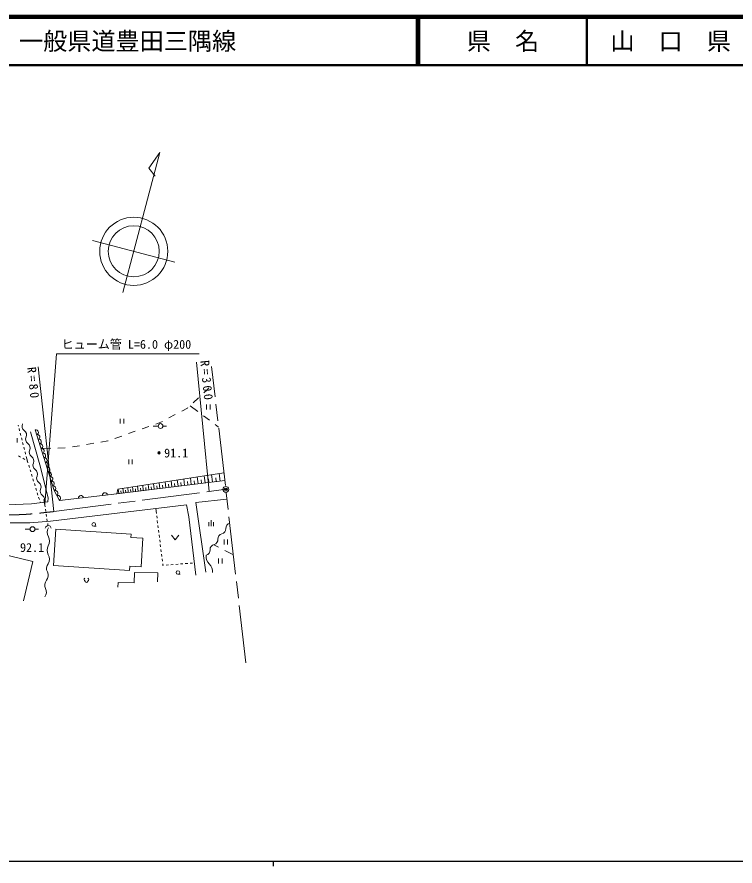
# Model space of a CAD drawing. Units: millimetres, scale not verified. Extents: x 40000 to 680000, y 20000 to 380000.
# Drawn here: x 214908 to 363711, y 204000 to 380000 of the extents above; entities that cross this region are included whole.
import ezdxf
from ezdxf.enums import TextEntityAlignment as Align

# ---------------------------------------------------------------- set-up
doc = ezdxf.new("R2010")
doc.units = ezdxf.units.MM
doc.header["$LTSCALE"] = 1000
doc.header["$PDMODE"] = 32
doc.header["$PDSIZE"] = 500
doc.linetypes.add('CHAIN', pattern=[18.5, 12, -1.5, 3.5, -1.5])
for name, color, linetype, lineweight in [('M-BGD', 7, 'Continuous', 13), ('M-BGD-OTRS1', 7, 'Continuous', 13), ('M-BMK', 2, 'CHAIN', 13), ('M-BMK-SRVR', 3, 'Continuous', 13), ('M-STR-HTXT', 7, 'Continuous', 13), ('M-TTL', 2, 'Continuous', 140), ('M-TTL-BAND', 7, 'Continuous', 25), ('M-TTL-LINE', 7, 'Continuous', 50), ('M-TTL-TXT', 7, 'Continuous', 13)]:
    doc.layers.add(name, color=color, linetype=linetype, lineweight=lineweight)
doc.layers.add('M-OTRS', color=6, linetype='Continuous')
doc.styles.add('ＭＳ ゴシック', font='')
doc.styles.get('ＭＳ ゴシック').set_extended_font_data('MS Gothic')

msp = doc.modelspace()

# ---------------------------------------------------------------- linework, layer by layer
at = {"layer": 'M-BGD'}
for p, q in [((254329, 302692), (254692, 303147)), ((251447, 300038), (252551, 301055)), ((253654, 302071), (254329, 302692)), ((250778, 299422), (252376, 298220)), ((254161, 299651), (254161, 298651)), ((254911, 298651), (254911, 299651)), ((246394, 296874), (247718, 297581)), ((249041, 298287), (250242, 298929)), ((250242, 298929), (250344, 299022)), ((236286, 296716), (236286, 295716)), ((237036, 295716), (237036, 296716)), ((243681, 295614), (244710, 295975)), ((244710, 295975), (245071, 296168)), ((253575, 297318), (254773, 296416)), ((215204, 295185), (215154, 295379)), ((215454, 294216), (215329, 294701)), ((219675, 287168), (217688, 293977)), ((238019, 293629), (239434, 294125)), ((240850, 294622), (242265, 295118)), ((243164, 295204), (244164, 295204)), ((245163, 295212), (245901, 295206)), ((255972, 295514), (256696, 294969)), ((214970, 291787), (214970, 292662)), ((215705, 293248), (215580, 293732)), ((215955, 292280), (215830, 292764)), ((235188, 292637), (236603, 293133)), ((216206, 291312), (216080, 291796)), ((216456, 290344), (216331, 290828)), ((219898, 290528), (221897, 290594)), ((223396, 290643), (224895, 290693)), ((226382, 290867), (227860, 291120)), ((229339, 291373), (230818, 291625)), ((232296, 291878), (233719, 292122)), ((233719, 292122), (233772, 292140)), ((215240, 289043), (215667, 288783)), ((216706, 289376), (216581, 289860)), ((217082, 287924), (216832, 288892)), ((216095, 288524), (216522, 288264)), ((216949, 288004), (217082, 287924)), ((217082, 287924), (217184, 287594)), ((217331, 287117), (217479, 286639)), ((221371, 280325), (219675, 287168)), ((238058, 288293), (238058, 287293)), ((238808, 287293), (238808, 288293)), ((217626, 286161), (217773, 285683)), ((217921, 285206), (218068, 284728)), ((257789, 285527), (235807, 282132)), ((255416, 283614), (255230, 285131)), ((256982, 283807), (256789, 285372)), ((218216, 284250), (218363, 283772)), ((235617, 281182), (257974, 283929)), ((244520, 282276), (244375, 283455)), ((245736, 282425), (245587, 283642)), ((246992, 282580), (246838, 283835)), ((248288, 282739), (248129, 284035)), ((248956, 282821), (248874, 283490)), ((249625, 282903), (249461, 284240)), ((250315, 282988), (250230, 283678)), ((251005, 283073), (250836, 284453)), ((251717, 283160), (251630, 283872)), ((252430, 283248), (252255, 284672)), ((253164, 283338), (253074, 284073)), ((253899, 283428), (253719, 284898)), ((254658, 283521), (254565, 284280)), ((256199, 283711), (256103, 284493)), ((218511, 283295), (218658, 282817)), ((218806, 282339), (218953, 281861)), ((235807, 282132), (235617, 281182)), ((235987, 281228), (235875, 282142)), ((236483, 281289), (236425, 281761)), ((236979, 281350), (236863, 282295)), ((237476, 281411), (237416, 281899)), ((237972, 281472), (237852, 282448)), ((238476, 281534), (238414, 282037)), ((238979, 281595), (238855, 282603)), ((239499, 281659), (239435, 282179)), ((240019, 281723), (239891, 282762)), ((240555, 281789), (240489, 282325)), ((241091, 281855), (240959, 282927)), ((241645, 281923), (241577, 282476)), ((242198, 281991), (242062, 283098)), ((242769, 282061), (242699, 282632)), ((243341, 282131), (243200, 283274)), ((243930, 282204), (243858, 282793)), ((245128, 282351), (245053, 282959)), ((246364, 282503), (246287, 283130)), ((247640, 282659), (247560, 283307)), ((219100, 281383), (219248, 280906)), ((219395, 280428), (219543, 279950)), ((221311, 279524), (221371, 280325)), ((235617, 281182), (223728, 279789)), ((258422, 280064), (251967, 279375)), ((212794, 278874), (217918, 279104)), ((217918, 279104), (221311, 279524)), ((219690, 279472), (219735, 279329)), ((221887, 275458), (250052, 278842)), ((250052, 278842), (250508, 276415)), ((251967, 279375), (254069, 264913)), ((243683, 278077), (243807, 277084)), ((243869, 276588), (243931, 276092)), ((250508, 276415), (251999, 264275)), ((213463, 275143), (217598, 275132)), ((217598, 275132), (221887, 275458)), ((243993, 275596), (244055, 275100)), ((244117, 274604), (244179, 274108)), ((254657, 274425), (254657, 275300)), ((255157, 274425), (255157, 275675)), ((255657, 274425), (255657, 275300)), ((216625, 273826), (217625, 273826)), ((218625, 273834), (219363, 273828)), ((222471, 266273), (222958, 273804)), ((222958, 273804), (238558, 272796)), ((230813, 274426), (231313, 274426)), ((244241, 273611), (244303, 273115)), ((238558, 272796), (238513, 272100)), ((238513, 272100), (241015, 271938)), ((241015, 271938), (240633, 266031)), ((244365, 272619), (244427, 272123)), ((244489, 271627), (244551, 271131)), ((246951, 272589), (247701, 271589)), ((247701, 271589), (248451, 272589)), ((257817, 271678), (257817, 270678)), ((258567, 270678), (258567, 271678)), ((218189, 267091), (208335, 269477)), ((244613, 270635), (244675, 270138)), ((244737, 269642), (244799, 269146)), ((256638, 270116), (255702, 270593)), ((259757, 268528), (257975, 269435)), ((244861, 268650), (244923, 268154)), ((244985, 267658), (245047, 267162)), ((256703, 267720), (256703, 266720)), ((257453, 266720), (257453, 267720)), ((216226, 258986), (218189, 267091)), ((238210, 265255), (222471, 266273)), ((238270, 266184), (238210, 265255)), ((240633, 266031), (238270, 266184)), ((245109, 266666), (245152, 266319)), ((245152, 266319), (245302, 266331)), ((245800, 266371), (246299, 266411)), ((246797, 266451), (247295, 266491)), ((247794, 266531), (248292, 266571)), ((248791, 266611), (249289, 266651)), ((249787, 266691), (250286, 266732)), ((250784, 266772), (251282, 266812)), ((239252, 264874), (239208, 262694)), ((244074, 264777), (239252, 264874)), ((244074, 264777), (244049, 262887)), ((248251, 264467), (248751, 264467)), ((235858, 262762), (235838, 261796)), ((239208, 262694), (235858, 262762))]:
    msp.add_line(p, q, dxfattribs=at)
msp.add_lwpolyline([(223728, 279789), (222581, 281809), (218706, 294403)], dxfattribs=at)
for centre, radius in [((244664, 295204), 500), ((244342, 289646), 150), ((244342, 289646), 120), ((244342, 289646), 90), ((244342, 289646), 60), ((244342, 289646), 30), ((244342, 289646), 20), ((230813, 274801), 375), ((218125, 273826), 500), ((248251, 264842), 375)]:
    msp.add_circle(centre, radius, dxfattribs=at)
for centre, radius, start, end in [((217056, 295198), 1109, 156.37037, 234.85143), ((215779, 293385), 1109, 336.37037, 54.85143), ((218848, 293916), 507, 287.87609, 106.32808), ((217811, 292496), 1109, 156.37037, 234.85143), ((219146, 292948), 507, 287.87609, 106.32808), ((219445, 291979), 507, 287.87609, 106.32808), ((216534, 290683), 1109, 336.37037, 54.85143), ((219743, 291010), 507, 287.87609, 106.32808), ((220041, 290041), 507, 287.87609, 106.32808), ((218566, 289794), 1109, 156.37037, 234.85143), ((217289, 287981), 1109, 336.37037, 54.85143), ((220339, 289072), 507, 287.87609, 106.32808), ((219320, 287093), 1109, 156.37037, 234.85143), ((220637, 288104), 507, 287.87609, 106.32808), ((220935, 287135), 507, 287.87609, 106.32808), ((218044, 285280), 1109, 336.37037, 54.85143), ((221233, 286166), 507, 287.87609, 106.32808), ((221531, 285197), 507, 287.87609, 106.32808), ((220075, 284391), 1109, 156.37037, 234.85143), ((218799, 282578), 1109, 336.37037, 54.85143), ((221829, 284229), 507, 287.87609, 106.32808), ((222127, 283260), 507, 287.87609, 106.32808), ((220830, 281689), 1109, 156.37037, 234.85143), ((222425, 282291), 507, 287.87609, 106.32808), ((222792, 281261), 587, 308.12467, 111.06848), ((219554, 279876), 1109, 336.37037, 54.85143), ((223365, 280251), 587, 308.12467, 111.06848), ((228168, 280310), 500, 6.68298, 186.68298), ((233134, 280891), 500, 6.68298, 186.68298), ((259247, 274021), 1062, 103.3847, 183.64533), ((223028, 273194), 1866, 149.7173, 209.72462), ((257619, 271820), 1062, 103.3847, 183.64533), ((257128, 273886), 1062, 283.3847, 3.64533), ((219788, 271344), 1866, 329.7173, 29.72462), ((255500, 271685), 1062, 283.3847, 3.64533), ((223010, 269463), 1866, 149.7173, 209.72462), ((253872, 269484), 1062, 283.3847, 3.64533), ((255992, 269619), 1062, 103.3847, 183.64533), ((219770, 267613), 1866, 329.7173, 29.72462), ((256072, 268119), 1982, 170.37486, 228.54517), ((222648, 265670), 1616, 141.66548, 206.25339), ((253447, 265147), 1982, 350.37486, 48.54517), ((219749, 264240), 1616, 321.66548, 26.25339), ((222285, 262235), 1616, 141.66548, 206.25339), ((229098, 263368), 299, 113.44836, 257.2818), ((229298, 263060), 267, 176.52859, 3.47141), ((229499, 263368), 299, 282.7182, 66.55164), ((219386, 260805), 1616, 321.66548, 26.25339)]:
    msp.add_arc(centre, radius, start, end, dxfattribs=at)
msp.add_open_spline([(220733, 274023), (220810, 274225), (220867, 274380), (221063, 274483), (221254, 274583), (221415, 274585), (221616, 274504), (221834, 274417), (221905, 274252), (222004, 274045)], degree=3, knots=[0, 0, 0, 0, 1, 1, 1, 2, 2, 2, 3, 3, 3, 3], dxfattribs=at)
msp.add_point((244342, 289646), dxfattribs=at)
at = {"layer": 'M-BGD-OTRS1'}
for p, q in [((220648, 278932), (220477, 279948)), ((220569, 279432), (220725, 278444)), ((220802, 277950), (220880, 277456)), ((220957, 276962), (221035, 276468)), ((221113, 275974), (221190, 275480)), ((221268, 274987), (221335, 274562))]:
    msp.add_line(p, q, dxfattribs=at)
at = {"layer": 'M-BMK'}
for p, q in [((262353, 246099), (255237, 307572)), ((222514, 277468), (258188, 282081))]:
    msp.add_line(p, q, dxfattribs=at)
msp.add_open_spline([(206110, 277224), (209219, 276910), (210159, 276862), (212762, 276822), (216579, 276765), (217957, 276981), (222514, 277468)], degree=3, knots=[0, 0, 0, 0, 1, 1, 1, 2, 2, 2, 2], dxfattribs=at)
at = {"layer": 'M-BMK-SRVR'}
for p, q in [((236857, 322886), (244490, 351899)), ((244490, 351899), (242237, 348661)), ((242237, 348661), (243537, 346979)), ((230571, 333671), (247637, 329181))]:
    msp.add_line(p, q, dxfattribs=at)
for centre, radius in [((239104, 331426), 7059), ((239104, 331426), 5294), ((258188, 282081), 600)]:
    msp.add_circle(centre, radius, dxfattribs=at)
at = {"layer": 'M-OTRS'}
msp.add_point((258188, 282081), dxfattribs=at)
at = {"layer": 'M-STR-HTXT'}
for p, q in [((220648, 278932), (223090, 310175)), ((223090, 310175), (252690, 310175)), ((254769, 281639), (252110, 308450)), ((222514, 277468), (219266, 307463))]:
    msp.add_line(p, q, dxfattribs=at)
at = {"layer": 'M-TTL'}
msp.add_line((680000, 380000), (40000, 380000), dxfattribs=at)
at = {"layer": 'M-TTL-BAND'}
for p, q in [((40000, 205000), (579000, 205000)), ((268000, 205000), (268000, 204000))]:
    msp.add_line(p, q, dxfattribs=at)
at = {"layer": 'M-TTL-LINE'}
for p, q in [((297750, 380000), (297750, 370000)), ((298250, 380000), (298250, 370000)), ((333000, 380000), (333000, 370000)), ((40000, 370000), (680000, 370000))]:
    msp.add_line(p, q, dxfattribs=at)

# ---------------------------------------------------------------- texts
at = {"layer": 'M-BGD', "style": 'ＭＳ ゴシック'}
for s, p in [('91.1', (247897, 289616)), ('92.1', (218032, 270026))]:
    msp.add_text(s, height=1833, dxfattribs=at).set_placement(p, align=Align.MIDDLE_CENTER)
at = {"layer": 'M-STR-HTXT', "style": 'ＭＳ ゴシック'}
msp.add_text('ヒューム管 L=6.0 φ200', height=1833, dxfattribs=at).set_placement((237583, 310675), align=Align.BOTTOM_CENTER)
at = {"layer": 'M-STR-HTXT', "char_height": 1833, "attachment_point": 2, "style": 'ＭＳ ゴシック'}
for s, insert, rotation in [('\\T1.4;R=300', (255154, 304576), 275.664), ('\\T1.4;R=80', (219208, 304071), 276.179)]:
    msp.add_mtext(s, dxfattribs=dict(at, insert=insert, rotation=rotation))
at = {"layer": 'M-TTL-TXT', "style": 'ＭＳ ゴシック'}
msp.add_text('路 線 名      一般県道豊田三隅線', height=3666, dxfattribs=at).set_placement((180380, 375000), align=Align.MIDDLE_LEFT)
for s, p in [('県\u3000名', (315625, 375000)), ('山\u3000口\u3000県', (350375, 375000))]:
    msp.add_text(s, height=3666, dxfattribs=at).set_placement(p, align=Align.MIDDLE_CENTER)

doc.saveas('drawing.dxf')
